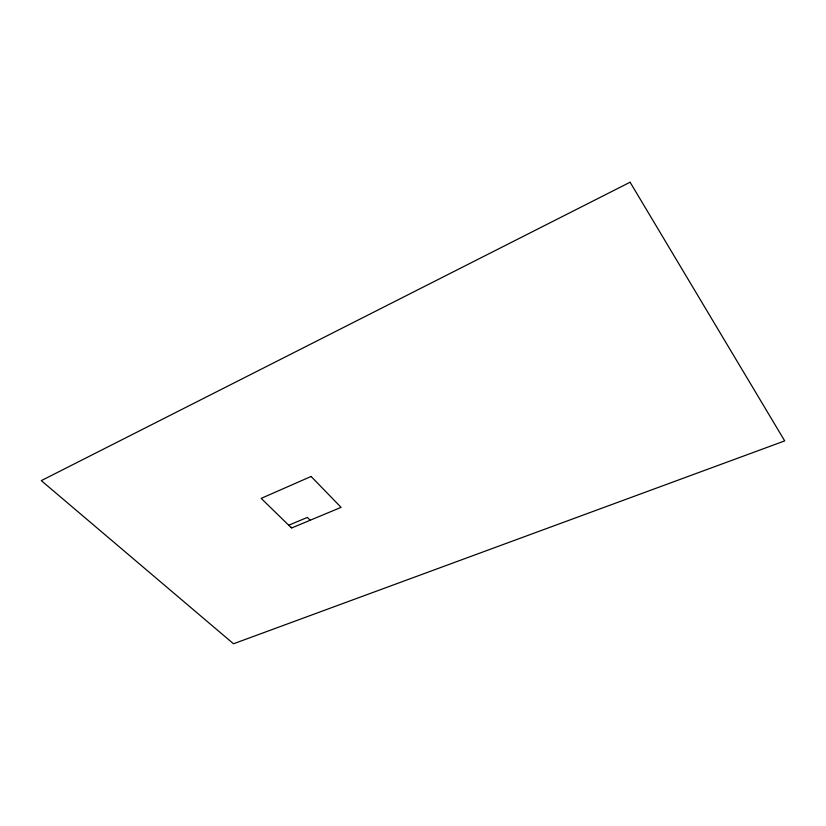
<?xml version="1.0" encoding="UTF-8"?>
<svg xmlns="http://www.w3.org/2000/svg" width="826" height="826" viewBox="0 0 826 826"><rect width="100%" height="100%" fill="white"/><g stroke="black" fill="none" stroke-linecap="round" stroke-linejoin="round"><path stroke-width="1.24" d="M288.718 525.222L307.355 517.417L310.184 520.235M291.31 527.411L291.981 527.649L291.351 527.36M630.093 182.226L41.3 480.639L233.51 643.774L784.7 440.898L630.093 182.226M311.092 476.468L261.181 498.377L291.568 528L341.086 507.36L311.092 476.468"/></g></svg>
